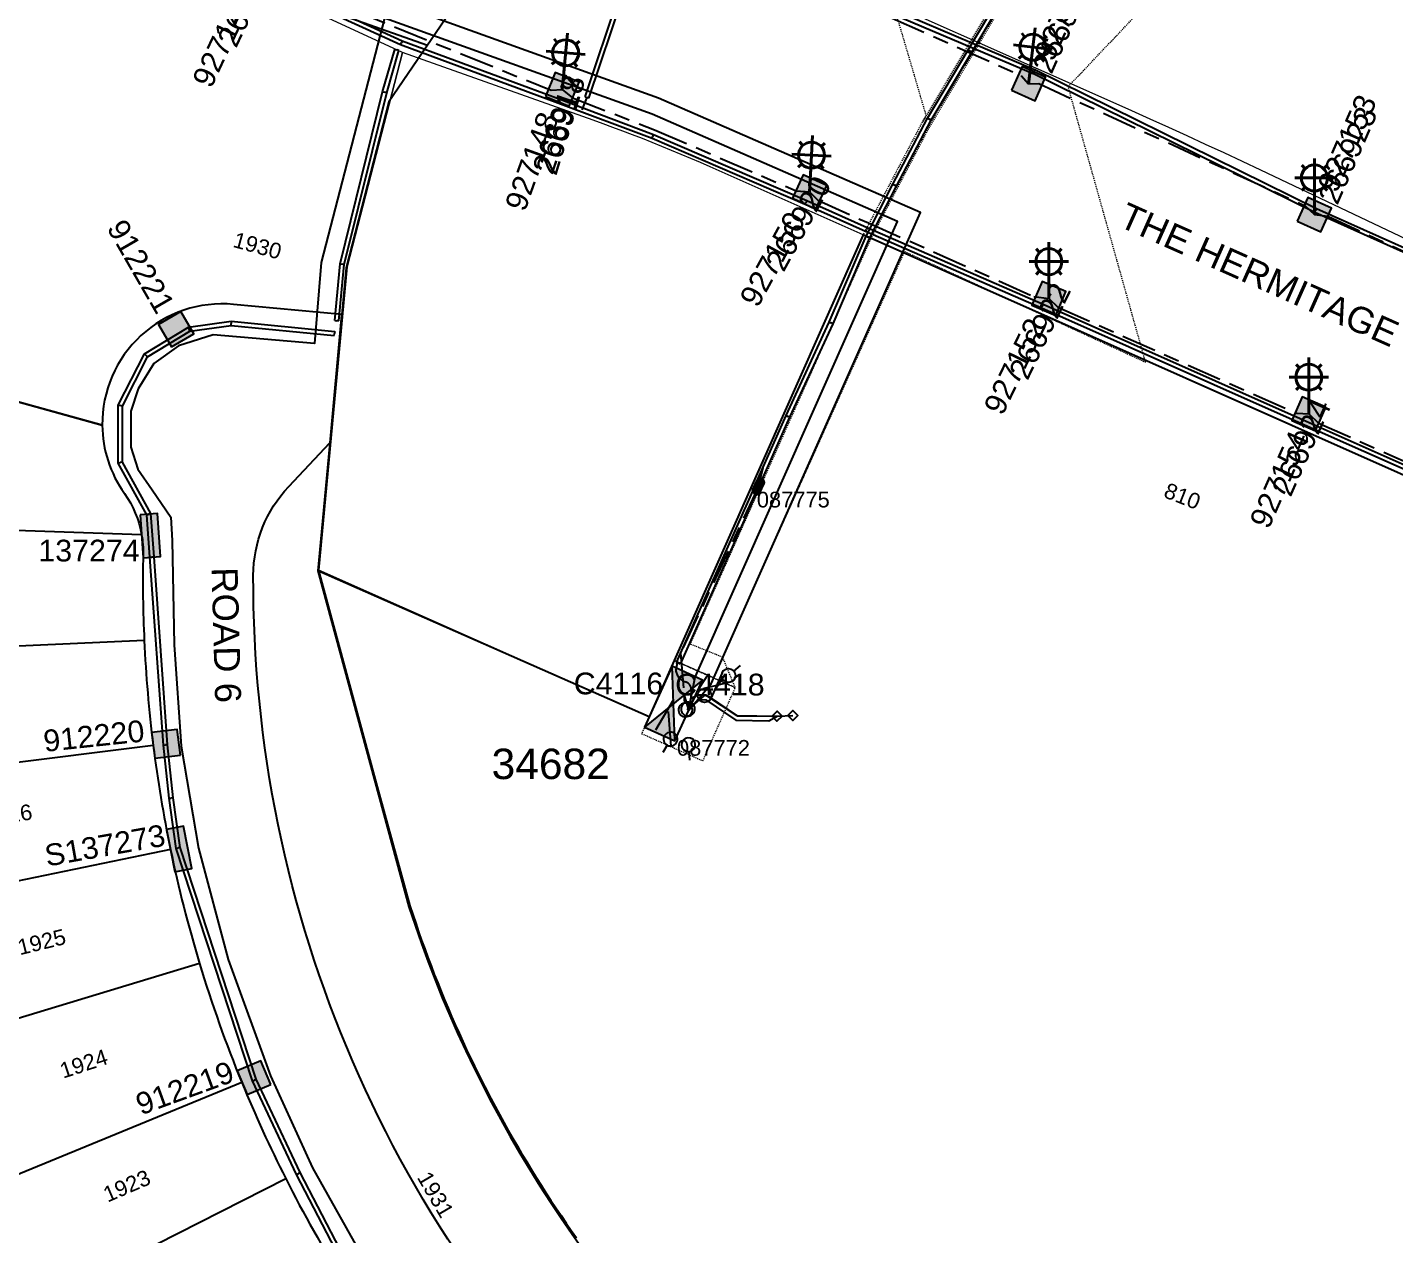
# Model space of a CAD drawing. Header units: metres. Extents: x 293673 to 295365, y 6233764 to 6235163.
# Drawn here: x 294333.6 to 294490.8, y 6234228.8 to 6234367.6 of the extents above; entities that cross this region are included whole.
import ezdxf
from ezdxf.enums import TextEntityAlignment as Align

# ---------------------------------------------------------------- set-up
doc = ezdxf.new("R2010")
doc.units = ezdxf.units.M
for name, pattern in [('Cable Exist UG', [8.2, 4, -1.2, 1.8, -1.2]), ('HIDDEN', [0.375, 0.25, -0.125]), ('HIDDEN2', [0.1875, 0.125, -0.0625])]:
    doc.linetypes.add(name, pattern=pattern)
doc.layers.get('0').update_dxf_attribs({"color": 6})
for name, color, linetype in [('_User Easement Numbers', 7, 'Continuous'), ('_USER new lots', 250, 'Continuous'), ('Duct_SP_EXT', 7, 'Continuous'), ('Equip_HV_EXT', 7, 'Continuous'), ('Equip_LV_EXT', 7, 'Continuous'), ('Equip_SP_SL_EXT', 7, 'Continuous'), ('Mains_HV_EXT', 7, 'Continuous'), ('Mains_HV_NEW_U72', 2, 'Continuous'), ('Mains_SL_EXT', 7, 'Continuous'), ('Notes', 7, 'Continuous'), ('Services_SP_EXT', 7, 'Continuous'), ('Sub_SP_EXT', 7, 'Continuous'), ('SupportsUG_SP_LV_EXT', 7, 'Continuous'), ('SupportsUG_SP_LV_SL_EXT', 7, 'Continuous'), ('Trench_SP_EXT', 7, 'Continuous'), ('UG_Details_SP_MISC', 7, 'Continuous')]:
    doc.layers.add(name, color=color, linetype=linetype)
for name, color, linetype, lineweight in [('Cadastre Land Parcels_SP_EXT', 9, 'Continuous', 5), ('Cadastre Other Property_SP_EXT', 9, 'HIDDEN', 5), ('Cadastre Roads_SP_EXT', 9, 'Continuous', 5)]:
    doc.layers.add(name, color=color, linetype=linetype, lineweight=lineweight)
doc.styles.add('COLUMN_LABEL', font='arial.ttf')
doc.styles.add('iecARIAL', font='arial.ttf', dxfattribs={"height": 2})
doc.styles.add('POLE_LABEL', font='arial.ttf')
doc.styles.get("Standard").update_dxf_attribs({"font": 'arial.ttf'})
doc.styles.add('SWITCH_LABEL', font='arial.ttf', dxfattribs={"height": 2.5})
doc.linetypes.add('Cable New UG', pattern='A,7,-0.25,["x",Standard,S=2,R=0,X=0.2,Y=-0.8],-2.1', length=9.35)

# ---------------------------------------------------------------- blocks, each defined once
blk = doc.blocks.new('SUB_PADMOUNT_EXT')
for points in [[(0, 0), (-3.84, 1.92), (-3.84, -1.92)], [(0, 0), (3.84, 1.92), (3.84, -1.92)]]:
    blk.add_hatch(color=256).paths.add_polyline_path(points)
for p, q in [((3.84, 1.92), (-3.84, -1.92)), ((-3.84, 1.92), (3.84, -1.92))]:
    blk.add_line(p, q)
blk.add_lwpolyline([(-3.84, -1.92), (3.84, -1.92), (3.84, 1.92), (-3.84, 1.92)], close=True)
for tag, height, flags, p in [('ASSET_NUM', 3.5, 8, (2, 2)), ('STREET_CODE', 0.2, 9, (1.5, 0)), ('CONSTRUCTED_VOLTAGE', 0.2, 9, (1.5, -0.2)), ('OPERATING_VOLTAGE', 0.2, 9, (1.5, -0.6)), ('ORIENTATION', 0.2, 9, (1.5, -0.8)), ('OWNED_BY', 0.2, 9, (1.5, -1)), ('OPERATED_BY', 0.2, 9, (1.5, -1.2)), ('SECONDARY_VOLTAGE', 0.2, 9, (1.5, -1.6)), ('NO_PHASES', 0.2, 9, (1.5, -0.4)), ('MAINTAINED_BY', 0.2, 9, (1.5, -1.4)), ('STATE', 0.2, 9, (1.5, -1.8)), ('SUBSTATION_TYPE', 0.2, 9, (1.5, -2.2)), ('STREETNAME', 0.2, 9, (1.5, -3)), ('SUBURB', 0.2, 9, (1.5, -3.2)), ('PARENT', 0.2, 9, (1.5, -2)), ('USAGE', 0.2, 9, (1.5, -2.4)), ('LEGEND', 0.2, 9, (1.5, -2.6)), ('LOCATION', 0.2, 9, (1.5, -2.8)), ('Z', 0.2, 1, (1.5, -3.6)), ('NOTES', 0.2, 9, (1.5, -3.4))]:
    blk.add_attdef(tag, text='', height=height, dxfattribs=dict(flags=flags)).set_placement(p, align=Align.MIDDLE_LEFT)
blk = doc.blocks.new('COLUMN_EXT')
blk.add_hatch(color=256).paths.add_polyline_path([(-1.49, 1.48), (-1.49, -1.49), (1.48, -1.49), (1.48, 1.48)])
blk.add_lwpolyline([(-1.49, -1.49), (1.48, -1.49), (1.48, 1.48), (-1.49, 1.48)], close=True)
for tag, height, style, flags, p in [('ASSET_NUM', 2.5, 'COLUMN_LABEL', 8, (2, 2)), ('STRUCTURE_PLANT_NUMBER', 0.2, 'POLE_LABEL', 9, (1.81, 0.03)), ('STREET_CODE', 0.2, 'COLUMN_LABEL', 9, (1.81, -0.2))]:
    blk.add_attdef(tag, text='', height=height, dxfattribs=dict(style=style, flags=flags)).set_placement(p, align=Align.MIDDLE_LEFT)
at = {"flags": 9}
for tag, p in [('COLUMN_TYPE', (1.81, -0.4)), ('OWNED_BY', (1.81, -0.6)), ('STATE', (1.81, -0.8)), ('USAGE', (1.81, -1)), ('STREETNAME', (1.81, -1.6)), ('LEGEND', (1.81, -1.2)), ('LOCATION', (1.81, -1.4)), ('SUBURB', (1.81, -1.8)), ('NOTES', (1.81, -2))]:
    blk.add_attdef(tag, text='', height=0.2, dxfattribs=at).set_placement(p, align=Align.MIDDLE_LEFT)
at = {"flags": 1}
blk.add_attdef('Z', (1.81, -2.35), '', height=0.2, dxfattribs=at)
blk = doc.blocks.new('SL_LANTERN_EXT')
at = {"lineweight": 40}
for p, q in [((0, 1.97), (0, 6.47)), ((-1.46, 5.68), (-1.06, 5.28)), ((1.46, 5.68), (1.06, 5.28)), ((-2.25, 4.22), (2.25, 4.22)), ((-1.46, 2.76), (-1.06, 3.16)), ((1.46, 2.76), (1.06, 3.16)), ((0, 0), (0, 2.72))]:
    blk.add_line(p, q, dxfattribs=at)
blk.add_circle((0, 4.22), 1.5, dxfattribs=at)
at = {"style": 'iecARIAL', "flags": 8}
blk.add_attdef('ASSET_NUM', (1.5, 1.5), '', height=2.5, dxfattribs=at)
for tag, p, height, flags in [('OPERATING_VOLTAGE', (0.98, -1.65), 0.2, 9), ('CONSTRUCTED_VOLTAGE', (0.98, -0.65), 0.2, 9), ('CONTROL_TYPE', (0.98, -0.85), 0.2, 9), ('LANTERN_PURPOSE', (0.98, -1.05), 0.2, 9), ('LANTERN_TYPE', (0.98, -1.25), 0.2, 9), ('NO_PHASES', (0.98, -1.45), 0.2, 9), ('LNUMBER', (2.18, -3.25), 2.5, 8), ('ORIENTATION', (0.98, -1.85), 0.2, 9), ('OWNED_BY', (0.98, -2.05), 0.2, 9), ('STATE', (0.98, -2.25), 0.2, 9), ('USAGE', (0.98, -2.45), 0.2, 9), ('CEXIST', (0.98, -2.65), 0.2, 9), ('CNEW', (0.98, -2.85), 0.2, 9), ('CNUMBER', (0.98, -3.05), 0.2, 9), ('CREMOVE', (0.98, -3.25), 0.2, 9), ('CREPLACE', (0.98, -3.45), 0.2, 9), ('LKINGHEIGHT', (0.98, -3.65), 0.2, 9), ('LBRACKET', (0.98, -3.85), 0.2, 9), ('LBRACKETVOCAB', (0.98, -4.05), 0.2, 9), ('LCATEGORY', (0.98, -4.25), 0.2, 9), ('LCHARGE1', (0.98, -4.45), 0.2, 9), ('LCHARGE1PERCENT', (0.98, -4.65), 0.2, 9), ('LCHARGE2', (0.98, -4.85), 0.2, 9), ('LCHARGE2PERCENT', (0.98, -5.05), 0.2, 9), ('LCHARGE3', (0.98, -5.25), 0.2, 9), ('LCHARGE3PERCENT', (0.98, -5.45), 0.2, 9), ('LEXIST', (0.98, -5.65), 0.2, 9), ('LLAMP', (0.98, -5.85), 0.2, 9), ('LLAMPVOCAB', (0.98, -6.05), 0.2, 9), ('LMAST', (0.98, -6.25), 0.2, 9), ('LMASTVOCAB', (0.98, -6.45), 0.2, 9), ('LNEW', (0.98, -6.65), 0.2, 9), ('LANTNUMBER', (0.98, -6.85), 0.2, 9), ('LOUTREACH', (0.98, -7.25), 0.2, 9), ('LOUTREACHVOCAB', (0.98, -7.45), 0.2, 9), ('LRATECODE', (0.98, -7.65), 0.2, 9), ('LREMOVE', (0.98, -7.85), 0.2, 9), ('LREPLACE', (0.98, -8.05), 0.2, 9), ('STREETNAME', (0.98, -9.25), 0.2, 9), ('SUBURB', (0.98, -9.45), 0.2, 1), ('LTYPE', (0.98, -8.25), 0.2, 9), ('LTYPEVOCAB', (0.98, -8.45), 0.2, 9), ('LEGEND', (0.98, -8.65), 0.2, 9), ('LOCATION', (0.98, -8.85), 0.2, 9), ('NOTES', (0.98, -9.05), 0.2, 9)]:
    blk.add_attdef(tag, p, '', height=height, dxfattribs=dict(flags=flags))
blk = doc.blocks.new('CCP_EXT')
at = {"flags": 9}
for tag, p in [('LIFE_SUPPORT', (0, -1.6)), ('STATE', (0, -1.8)), ('NOTES', (0, -2))]:
    blk.add_attdef(tag, text='', height=0.2, dxfattribs=at).set_placement(p, align=Align.MIDDLE_LEFT)
blk.add_wipeout([(0, 0.57), (0.57, 0), (0, -0.57), (-0.57, 0)])
blk.add_lwpolyline([(-0.57, 0), (0, 0.57), (0.57, 0), (0, -0.57), (-0.57, 0)])
at = {"flags": 1}
blk.add_attdef('Z', (0, 0), '', height=0.2, dxfattribs=at)
at = {"flags": 9}
for tag, p in [('CCP_TYPE', (0, 0)), ('CONSTRUCTED_VOLTAGE', (0, -0.2)), ('OPERATING_VOLTAGE', (0, -0.6)), ('ORIENTATION', (0, -0.8)), ('OWNED_BY', (0, -1)), ('NO_PHASES', (0, -0.4)), ('USAGE', (0, -1.2)), ('LEGEND', (0, -1.4))]:
    blk.add_attdef(tag, text='', height=0.2, dxfattribs=at).set_placement(p, align=Align.MIDDLE_LEFT)
blk = doc.blocks.new('HV_STJ_EXT')
h = blk.add_hatch(color=256)
edge = h.paths.add_edge_path()
edge.add_ellipse((-0.59, 0.13), major_axis=(0.226, 0.226), ratio=1, start_angle=45, end_angle=135)
edge.add_line((-0.91, 0.13), (-0.91, -0.13))
edge.add_ellipse((-0.59, -0.13), major_axis=(0.226, 0.226), ratio=1, start_angle=135, end_angle=225)
edge.add_line((-0.59, -0.45), (0.59, -0.45))
edge.add_ellipse((0.59, -0.13), major_axis=(-0.226, 0.226), ratio=1, start_angle=135, end_angle=225)
edge.add_line((0.91, -0.13), (0.91, 0.13))
edge.add_ellipse((0.59, 0.13), major_axis=(-0.226, 0.226), ratio=1, start_angle=225, end_angle=315)
edge.add_line((0.59, 0.45), (-0.59, 0.45))
blk.add_lwpolyline([(-0.91, 0.13), (-0.91, -0.13, 0.414214), (-0.59, -0.45), (0.59, -0.45, 0.414214), (0.91, -0.13), (0.91, 0.13, 0.414214), (0.59, 0.45), (-0.59, 0.45, 0.414214)], format="xyb", close=True)
for tag, flags, p in [('ORIENTATION', 9, (1.5, 0)), ('Z', 1, (1.5, -0.8)), ('USAGE', 9, (1.5, -0.2)), ('LEGEND', 9, (1.5, -0.4)), ('NOTES', 9, (1.5, -0.6))]:
    blk.add_attdef(tag, text='', height=0.2, dxfattribs=dict(flags=flags)).set_placement(p, align=Align.MIDDLE_LEFT)
blk = doc.blocks.new('LV_UG_DFUSE_CLOSED_EXT')
for points in [[(1, 0), (0, 0)], [(5.04, 0.73), (2.16, -0.72)], [(5.05, -0.71), (2.16, 0.72)], [(6.2, 0.01), (7.2, 0.01)]]:
    blk.add_lwpolyline(points)
for centre in [(1.8, 0), (5.4, 0.01)]:
    blk.add_circle(centre, 0.8)
at = {"flags": 9}
for tag, p in [('ACTUAL_STATUS', (0, 0)), ('CONSTRUCTED_VOLTAGE', (0, -0.2)), ('OPERATING_VOLTAGE', (0, -0.6)), ('ORIENTATION', (0, -0.8)), ('STATE', (0, -1)), ('SWITCH_TYPE', (0, -1.2)), ('NO_PHASES', (0, -0.4)), ('USAGE', (0, -1.4)), ('NOTES', (0, -1.6))]:
    blk.add_attdef(tag, text='', height=0.2, dxfattribs=at).set_placement(p, align=Align.MIDDLE_LEFT)
at = {"flags": 1}
blk.add_attdef('Z', (0, 0), '', height=0.2, dxfattribs=at)
blk = doc.blocks.new('SWG_HOLEC_SU_EXT')
blk.add_line((1.8, -2), (5.8, -2))
for points in [[(1, 0), (0, 0)], [(6.6, 0), (7.6, 0)]]:
    blk.add_lwpolyline(points)
for points in [[(1.8, -0.8, 1), (1.8, 0.8, 1)], [(5.8, -0.8, 1), (5.8, 0.8, 1)]]:
    blk.add_lwpolyline(points, format="xyb", close=True)
at = {"style": 'SWITCH_LABEL', "flags": 8}
blk.add_attdef('ASSET_NUM', text='', height=2.5, rotation=179.9544, dxfattribs=at).set_placement((-2.4, 0), align=Align.MIDDLE_LEFT)
at = {"flags": 1}
blk.add_attdef('Z', (0, 0), '', height=0.2, dxfattribs=at)
at = {"flags": 9}
for tag, p in [('ACTUAL_STATUS', (0, -0.4)), ('CONSTRUCTED_VOLTAGE', (0, -0.6)), ('OPERATING_VOLTAGE', (0, -1)), ('ORIENTATION', (0, -1.2)), ('OWNED_BY', (0, -1.4)), ('NO_PHASES', (0, -0.8)), ('PARENT', (0, -1.6)), ('STATE', (0, -1.8)), ('SWITCH_TYPE', (0, -2)), ('STREETNAME', (0, -2.6)), ('SUBURB', (0, -2.8)), ('USAGE', (0, -2.2)), ('LOCATION', (0, -2.4)), ('NOTES', (0, -3))]:
    blk.add_attdef(tag, text='', height=0.2, dxfattribs=at).set_placement(p, align=Align.MIDDLE_LEFT)
at = {"style": 'SWITCH_LABEL', "flags": 9}
blk.add_attdef('STREET_CODE', text='', height=0.2, dxfattribs=at).set_placement((0, -0.2), align=Align.MIDDLE_LEFT)
blk = doc.blocks.new('A$C12BB781C')
at = {"layer": '_USER new lots'}
for p, q in [((294346.75, 6234309.26), (294316.04, 6234310.31)), ((294347.05, 6234297.14), (294315.84, 6234295.72)), ((294348.08, 6234285.07), (294317.04, 6234281.17)), ((294350.07, 6234273.12), (294319.51, 6234266.78)), ((294353.41, 6234259.99), (294323.58, 6234250.96)), ((294358.27, 6234246.31), (294329.44, 6234234.48)), ((294335.01, 6234220.95), (294363.31, 6234235.29))]:
    blk.add_line(p, q, dxfattribs=at)
at = {"layer": '_USER new lots', "flags": 128}
for points in [[(294322.23, 6234407.55), (294366.73, 6234391.77), (294373.47, 6234394.66), (294388.08, 6234391.1), (294391.44, 6234382.86), (294375.18, 6234359.04)], [(294369.74, 6234334.57), (294368.37, 6234319.83)]]:
    blk.add_lwpolyline(points, dxfattribs=at)
at = {"layer": '_USER new lots'}
blk.add_lwpolyline([(294304.99, 6234386.77, -0.212171), (294317.13, 6234387.71), (294358.04, 6234373.2), (294362.22, 6234371.72), (294379.62, 6234365.55), (294375.18, 6234359.04), (294370.25, 6234339.97), (294369.75, 6234334.6), (294357.3, 6234335.76, 0.445117), (294342.22, 6234321.87), (294286.09, 6234337.39, -0.046496), (294295.88, 6234376.13, -0.185828)], format="xyb", close=True, dxfattribs=at)
at = {"layer": '_USER new lots', "linetype": 'Continuous'}
blk.add_lwpolyline([(294503.66, 6234310.89), (294429.7, 6234343.75), (294405.09, 6234288.35), (294366.99, 6234305.12), (294377.6, 6234266.62), (294377.92, 6234265.63), (294378.26, 6234264.63), (294378.6, 6234263.65), (294378.94, 6234262.66), (294379.3, 6234261.68), (294379.66, 6234260.69), (294380.03, 6234259.72), (294380.4, 6234258.74), (294380.79, 6234257.77), (294381.18, 6234256.8), (294381.58, 6234255.83), (294381.98, 6234254.87), (294382.39, 6234253.91), (294382.81, 6234252.95), (294383.24, 6234252), (294383.67, 6234251.05), (294384.12, 6234250.1), (294384.56, 6234249.15), (294385.02, 6234248.21), (294385.48, 6234247.27), (294385.95, 6234246.34), (294386.43, 6234245.41), (294386.91, 6234244.48), (294387.4, 6234243.56), (294387.9, 6234242.64), (294388.4, 6234241.72), (294388.91, 6234240.81), (294389.43, 6234239.9), (294389.95, 6234239), (294390.48, 6234238.1), (294391.02, 6234237.2), (294391.56, 6234236.31), (294392.11, 6234235.42), (294392.67, 6234234.53), (294393.23, 6234233.65), (294393.81, 6234232.78), (294394.38, 6234231.91), (294394.97, 6234231.04), (294395.56, 6234230.18), (294396.15, 6234229.32), (294396.75, 6234228.46)], dxfattribs=at)
at = {"layer": '_USER new lots'}
blk.add_lwpolyline([(294317.06, 6234328.83), (294342.22, 6234321.87, 0.152692), (294344.76, 6234314.04, -0.111949), (294346.75, 6234309.26, -0.047782), (294346.92, 6234307.03, 0.016269), (294347.05, 6234297.14, 0.019916), (294348.08, 6234285.07, 0.019916), (294350.07, 6234273.12, 0.022294), (294353.41, 6234259.99, 0.023878), (294358.27, 6234246.31, 0.019915), (294363.31, 6234235.29, 0.022294), (294369.98, 6234223.48, 0.02097), (294377.18, 6234212.95, 0.022215), (294385.75, 6234202.5), (294385.45, 6234196.92), (294366.2, 6234180), (294356.81, 6234171.75), (294346.52, 6234162.71), (294332.67, 6234150.55, -0.084158)], format="xyb", dxfattribs=at)
at = {"layer": '_USER new lots', "flags": 128}
blk.add_lwpolyline([(294363.66, 6234314.83), (294368.37, 6234319.83), (294366.99, 6234305.12), (294377.48, 6234266.52, 0.127619), (294415.19, 6234207.17), (294449.55, 6234175.1), (294452.24, 6234156.99), (294403.88, 6234202.13, -0.208957), (294359.59, 6234304.61, -0.189904), (294363.66, 6234314.83)], format="xyb", dxfattribs=at)
at = {"layer": '_USER new lots'}
for s, rotation, p in [('1930', 344.684, (294360.07, 6234342.51, 123.5)), ('1926', 8.575, (294331.38, 6234277.05, 126.25)), ('1925', 13.7952, (294335.25, 6234262.49)), ('1924', 18.1835, (294340.09, 6234248.49)), ('1923', 23.3576, (294345.04, 6234234.45)), ('1931', 300.353, (294380.55, 6234233.46, 1.25))]:
    blk.add_text(s, height=1.8, rotation=rotation, dxfattribs=at).set_placement(p, align=Align.MIDDLE_CENTER)
blk = doc.blocks.new('PILLAR_EXT')
blk.add_hatch(color=256).paths.add_polyline_path([(-2.475, 0.99), (-2.475, -0.99), (2.475, -0.99), (2.475, 0.99)])
blk.add_lwpolyline([(-2.475, -0.99), (2.475, -0.99), (2.475, 0.99), (-2.475, 0.99)], close=True)
at = {"style": 'iecARIAL', "flags": 8}
blk.add_attdef('ASSET_NUM', (1.5, 3.5), '', height=2.5, dxfattribs=at)
for tag, p, flags in [('OWNED_BY', (0, -0.2), 9), ('STATE', (0, -0.4), 9), ('SUPPORT_TYPE', (0, -0.6), 9), ('USAGE', (0, -0.8), 9), ('LEGEND', (0, -1), 9), ('LOCATION', (0, -1.2), 9), ('NOTES', (0, -1.4), 9), ('PARENT', (0, -1.6), 9), ('STREETNAME', (0, -1.8), 9), ('SUBURB', (0, -2), 1)]:
    blk.add_attdef(tag, p, '', height=0.2, dxfattribs=dict(flags=flags))

msp = doc.modelspace()

# ---------------------------------------------------------------- linework, layer by layer
at = {"layer": 'Cadastre Land Parcels_SP_EXT', "linetype": 'Continuous'}
for points in [[(294422.51, 6234374.96), (294458.41, 6234359.01), (294460.55, 6234358.06), (294462.68, 6234357.1), (294464.8, 6234356.13), (294466.92, 6234355.16), (294469.04, 6234354.18), (294471.16, 6234353.2), (294473.28, 6234352.21), (294475.39, 6234351.21), (294495.24, 6234341.8)], [(294396.75, 6234228.46), (294396.15, 6234229.32), (294395.56, 6234230.18), (294394.96, 6234231.04), (294394.38, 6234231.91), (294393.8, 6234232.78), (294393.23, 6234233.65), (294392.67, 6234234.53), (294392.11, 6234235.42), (294391.56, 6234236.31), (294391.02, 6234237.2), (294390.48, 6234238.1), (294389.95, 6234239), (294389.43, 6234239.9), (294388.91, 6234240.81), (294388.4, 6234241.72), (294387.89, 6234242.64), (294387.4, 6234243.56), (294386.91, 6234244.48), (294386.42, 6234245.41), (294385.95, 6234246.34), (294385.48, 6234247.28), (294385.02, 6234248.21), (294384.56, 6234249.16), (294384.12, 6234250.1), (294383.67, 6234251.05), (294383.24, 6234252), (294382.81, 6234252.95), (294382.39, 6234253.91), (294381.98, 6234254.87), (294381.58, 6234255.83), (294381.18, 6234256.8), (294380.79, 6234257.77), (294380.4, 6234258.74), (294380.03, 6234259.72), (294379.66, 6234260.7), (294379.3, 6234261.68), (294378.94, 6234262.66), (294378.6, 6234263.65), (294378.26, 6234264.64), (294377.92, 6234265.63), (294377.6, 6234266.62), (294367.11, 6234305.23), (294370.37, 6234340.08), (294376.74, 6234364.7), (294358.16, 6234373.31)], [(294503.66, 6234310.89), (294429.7, 6234343.75), (294405.09, 6234288.35), (294367.11, 6234305.23), (294377.6, 6234266.62), (294377.92, 6234265.63), (294378.26, 6234264.64), (294378.6, 6234263.65), (294378.94, 6234262.66), (294379.3, 6234261.68), (294379.66, 6234260.7), (294380.03, 6234259.72), (294380.4, 6234258.74), (294380.79, 6234257.77), (294381.18, 6234256.8), (294381.58, 6234255.83), (294381.98, 6234254.87), (294382.39, 6234253.91), (294382.81, 6234252.95), (294383.24, 6234252), (294383.67, 6234251.05), (294384.12, 6234250.1), (294384.56, 6234249.15), (294385.02, 6234248.21), (294385.48, 6234247.27), (294385.95, 6234246.34), (294386.43, 6234245.41), (294386.91, 6234244.48), (294387.4, 6234243.56), (294387.9, 6234242.64), (294388.4, 6234241.72), (294388.91, 6234240.81), (294389.43, 6234239.9), (294389.95, 6234239), (294390.48, 6234238.1), (294391.02, 6234237.2), (294391.56, 6234236.31), (294392.11, 6234235.42), (294392.67, 6234234.53), (294393.23, 6234233.65), (294393.81, 6234232.78), (294394.38, 6234231.91), (294394.97, 6234231.04), (294395.56, 6234230.18), (294396.15, 6234229.32), (294396.75, 6234228.46)]]:
    msp.add_lwpolyline(points, dxfattribs=at)
msp.add_lwpolyline([(294429.7, 6234343.75), (294412.12, 6234351.56), (294411.01, 6234352.05), (294409.9, 6234352.53), (294408.79, 6234353), (294407.68, 6234353.46), (294406.56, 6234353.92), (294405.44, 6234354.37), (294404.32, 6234354.82), (294403.19, 6234355.25), (294402.07, 6234355.68), (294400.93, 6234356.1), (294399.8, 6234356.52), (294398.66, 6234356.93), (294376.74, 6234364.7), (294370.37, 6234340.08), (294367.11, 6234305.23), (294405.09, 6234288.35), (294429.7, 6234343.75)], close=True, dxfattribs=at)
at = {"layer": 'Cadastre Other Property_SP_EXT', "linetype": 'HIDDEN2'}
for points in [[(294417.02, 6234425.07), (294436.94, 6234357.44), (294436.5, 6234356.7), (294429.7, 6234343.75), (294407.98, 6234294.84), (294407.98, 6234294.84), (294412.53, 6234292.87), (294434.48, 6234341.84), (294462.18, 6234329.12), (294453.28, 6234360.78), (294474.34, 6234382.97)], [(294456.81, 6234390.72), (294436.5, 6234356.7), (294429.7, 6234343.75), (294407.98, 6234294.84), (294415.01, 6234291.71), (294415.01, 6234291.71), (294413.56, 6234295.2), (294409.83, 6234296.71), (294430.6, 6234343.31), (294437.37, 6234356.21), (294457.67, 6234390.21)]]:
    msp.add_lwpolyline(points, dxfattribs=at)
msp.add_lwpolyline([(294407.98, 6234294.84), (294404.24, 6234286.43), (294411.28, 6234283.3), (294415.01, 6234291.71), (294407.98, 6234294.84)], close=True, dxfattribs=at)
at = {"layer": 'Duct_SP_EXT'}
for p, q in [((294397.73, 6234359.6), (294404.37, 6234379.46)), ((294398.18, 6234359.45), (294404.83, 6234379.31)), ((294359.53, 6234373.91), (294376.72, 6234366.05)), ((294359.33, 6234373.48), (294376.53, 6234365.61)), ((294424.35, 6234372.92), (294449.24, 6234362.31)), ((294424.53, 6234373.36), (294449.42, 6234362.75)), ((294376.72, 6234366.05), (294376.63, 6234365.83)), ((294376.72, 6234366.05), (294394.76, 6234359.37)), ((294376.53, 6234365.61), (294376.63, 6234365.83)), ((294376.53, 6234365.61), (294394.59, 6234358.92)), ((294449.44, 6234362.75), (294449.33, 6234362.53)), ((294449.42, 6234362.75), (294449.33, 6234362.53)), ((294449.44, 6234362.75), (294481.84, 6234346.78)), ((294449.22, 6234362.32), (294449.33, 6234362.53)), ((294449.22, 6234362.32), (294481.63, 6234346.35)), ((294449.24, 6234362.31), (294449.33, 6234362.53)), ((294397.73, 6234359.6), (294397.95, 6234359.53)), ((294394.59, 6234358.92), (294394.68, 6234359.14)), ((294394.59, 6234358.92), (294394.68, 6234359.14)), ((294394.59, 6234358.92), (294405.43, 6234354.85)), ((294394.76, 6234359.37), (294394.68, 6234359.14)), ((294394.76, 6234359.37), (294394.68, 6234359.14)), ((294394.76, 6234359.37), (294405.61, 6234355.3)), ((294398.18, 6234359.45), (294397.95, 6234359.53)), ((294405.43, 6234354.85), (294405.52, 6234355.08)), ((294405.61, 6234355.3), (294405.52, 6234355.08)), ((294405.61, 6234355.3), (294423.22, 6234347.7)), ((294405.43, 6234354.85), (294423.03, 6234347.26)), ((294423.03, 6234347.26), (294423.13, 6234347.48)), ((294423.03, 6234347.26), (294423.13, 6234347.48)), ((294423.03, 6234347.26), (294429.98, 6234344.16)), ((294423.23, 6234347.7), (294423.13, 6234347.48)), ((294423.22, 6234347.7), (294423.13, 6234347.48)), ((294423.23, 6234347.7), (294430.17, 6234344.6)), ((294481.63, 6234346.35), (294481.73, 6234346.56)), ((294481.63, 6234346.34), (294481.73, 6234346.56)), ((294481.63, 6234346.34), (294510.42, 6234333.46)), ((294481.84, 6234346.78), (294481.73, 6234346.56)), ((294481.83, 6234346.78), (294481.73, 6234346.56)), ((294481.83, 6234346.78), (294510.61, 6234333.89)), ((294429.98, 6234344.16), (294430.08, 6234344.38)), ((294429.98, 6234344.16), (294450.2, 6234335.35)), ((294430.17, 6234344.6), (294430.08, 6234344.38)), ((294430.17, 6234344.6), (294450.39, 6234335.79)), ((294450.2, 6234335.35), (294450.29, 6234335.57)), ((294450.2, 6234335.35), (294450.29, 6234335.57)), ((294450.2, 6234335.35), (294480.11, 6234322.06)), ((294450.39, 6234335.79), (294450.29, 6234335.57)), ((294450.39, 6234335.79), (294450.29, 6234335.57)), ((294450.39, 6234335.79), (294480.3, 6234322.5)), ((294480.11, 6234322.06), (294480.21, 6234322.28)), ((294480.11, 6234322.06), (294480.21, 6234322.28)), ((294480.11, 6234322.06), (294505.2, 6234310.9)), ((294480.3, 6234322.5), (294480.21, 6234322.28)), ((294480.3, 6234322.5), (294480.21, 6234322.28)), ((294480.3, 6234322.5), (294505.39, 6234311.34)), ((294416.98, 6234314.28), (294408.21, 6234294.61)), ((294417.41, 6234314.08), (294408.65, 6234294.41)), ((294416.98, 6234314.28), (294417.19, 6234314.18)), ((294417.41, 6234314.08), (294417.19, 6234314.18)), ((294408.21, 6234294.61), (294408.43, 6234294.51)), ((294408.65, 6234294.41), (294408.43, 6234294.51))]:
    msp.add_line(p, q, dxfattribs=at)
at = {"layer": 'Mains_HV_EXT', "linetype": 'Cable Exist UG'}
msp.add_lwpolyline([(294417.66, 6234314.82), (294408.7, 6234295.66), (294409.1, 6234290.97), (294409.59, 6234289.28)], dxfattribs=at)
at = {"layer": 'Mains_SL_EXT', "linetype": 'Cable Exist UG'}
for points in [[(294359.95, 6234374.69), (294360.61, 6234373.82), (294360.61, 6234373.82), (294393.82, 6234360.38), (294395.11, 6234360.47)], [(294424.08, 6234372.13), (294425.56, 6234372.01), (294425.56, 6234372.01), (294447.87, 6234362.05), (294448.73, 6234361.12)], [(294395.11, 6234360.47), (294396.29, 6234359.48), (294396.29, 6234359.48), (294405.73, 6234355.83), (294422.02, 6234348.8), (294423.55, 6234348.69)], [(294448.73, 6234361.12), (294449.89, 6234361.14), (294449.89, 6234361.14), (294480.54, 6234347.1), (294481.59, 6234346.07)], [(294423.55, 6234348.69), (294424.48, 6234347.72), (294424.48, 6234347.72), (294430.31, 6234345.12), (294449.32, 6234336.67), (294451.06, 6234336.45)], [(294481.59, 6234346.07), (294483.14, 6234345.9), (294483.14, 6234345.9), (294510.32, 6234333.3), (294524.17, 6234327.17), (294525.19, 6234326.17)], [(294451.06, 6234336.45), (294452.09, 6234335.44), (294452.09, 6234335.44), (294479.56, 6234323.24), (294480.95, 6234323.17)], [(294480.95, 6234323.17), (294482.08, 6234322.12), (294482.08, 6234322.12), (294504.27, 6234312.26), (294505.74, 6234312.15)]]:
    msp.add_lwpolyline(points, dxfattribs=at)
at = {"layer": 'Trench_SP_EXT', "linetype": 'Cable Exist UG'}
for points in [[(294397.9, 6234359.45), (294397.38, 6234358.1)], [(294418.18, 6234316.99), (294417.79, 6234315.41), (294417.45, 6234314.15)]]:
    msp.add_lwpolyline(points, dxfattribs=at)
msp.add_lwpolyline([(294408.34, 6234294.52), (294408.17, 6234293.74), (294408.17, 6234293.74, 0.30277), (294409.29, 6234292.36), (294409.29, 6234292.36, -0.382065), (294409.94, 6234291.32), (294409.94, 6234291.32), (294409.9, 6234290.45)], format="xyb", dxfattribs=at)
at = {"layer": 'UG_Details_SP_MISC'}
for p, q in [((294441.77, 6234365), (294455.66, 6234388.36)), ((294442.19, 6234364.75), (294456.07, 6234388.12)), ((294374.46, 6234360.19), (294375.85, 6234365.07)), ((294374.93, 6234360.07), (294376.31, 6234364.94)), ((294375.85, 6234365.07), (294376.08, 6234365.01)), ((294376.31, 6234364.94), (294376.08, 6234365.01)), ((294437.12, 6234357.16), (294441.77, 6234365)), ((294437.54, 6234356.93), (294442.19, 6234364.75)), ((294441.77, 6234365), (294441.98, 6234364.87)), ((294442.19, 6234364.75), (294441.98, 6234364.87)), ((294369.57, 6234340.43), (294374.46, 6234360.19)), ((294370.04, 6234340.35), (294374.93, 6234360.07)), ((294374.46, 6234360.19), (294374.69, 6234360.13)), ((294374.93, 6234360.07), (294374.69, 6234360.13)), ((294433.13, 6234349.57), (294437.12, 6234357.16)), ((294433.56, 6234349.35), (294437.54, 6234356.93)), ((294437.12, 6234357.16), (294437.33, 6234357.05)), ((294437.54, 6234356.93), (294437.33, 6234357.05)), ((294430.05, 6234343.6), (294433.13, 6234349.57)), ((294430.48, 6234343.39), (294433.56, 6234349.35)), ((294433.13, 6234349.57), (294433.34, 6234349.46)), ((294433.56, 6234349.35), (294433.34, 6234349.46)), ((294425.81, 6234333.72), (294430.05, 6234343.6)), ((294426.25, 6234333.53), (294430.48, 6234343.39)), ((294430.05, 6234343.6), (294430.27, 6234343.5)), ((294430.48, 6234343.39), (294430.27, 6234343.5)), ((294368.95, 6234333.89), (294369.57, 6234340.43)), ((294369.43, 6234333.85), (294370.04, 6234340.35)), ((294369.57, 6234340.43), (294369.8, 6234340.39)), ((294370.04, 6234340.35), (294369.8, 6234340.39)), ((294347.07, 6234330.06), (294352.12, 6234333.14)), ((294352.12, 6234333.14), (294357.04, 6234333.82)), ((294352.12, 6234333.14), (294352.21, 6234332.91)), ((294352.29, 6234332.68), (294352.21, 6234332.91)), ((294352.29, 6234332.68), (294357.05, 6234333.33)), ((294357.04, 6234333.82), (294368.95, 6234332.66)), ((294357.04, 6234333.82), (294357.05, 6234333.57)), ((294357.05, 6234333.33), (294357.05, 6234333.57)), ((294357.05, 6234333.33), (294368.9, 6234332.18)), ((294368.95, 6234333.89), (294369.19, 6234333.87)), ((294369.43, 6234333.85), (294369.19, 6234333.87)), ((294420.85, 6234322.99), (294425.81, 6234333.72)), ((294421.28, 6234322.79), (294426.25, 6234333.53)), ((294425.81, 6234333.72), (294426.03, 6234333.62)), ((294426.25, 6234333.53), (294426.03, 6234333.62)), ((294347.44, 6234329.72), (294352.29, 6234332.68)), ((294368.9, 6234332.18), (294368.92, 6234332.42)), ((294368.95, 6234332.66), (294368.92, 6234332.42)), ((294344.05, 6234324.18), (294347.07, 6234330.06)), ((294347.07, 6234330.06), (294347.26, 6234329.89)), ((294347.44, 6234329.72), (294347.26, 6234329.89)), ((294344.53, 6234324.06), (294347.44, 6234329.72)), ((294344.05, 6234317.52), (294344.05, 6234324.18)), ((294344.05, 6234324.18), (294344.29, 6234324.12)), ((294344.53, 6234324.06), (294344.29, 6234324.12)), ((294344.53, 6234317.64), (294344.53, 6234324.06)), ((294416.98, 6234314.28), (294420.85, 6234322.99)), ((294417.41, 6234314.08), (294421.28, 6234322.79)), ((294420.85, 6234322.99), (294421.06, 6234322.89)), ((294421.28, 6234322.79), (294421.06, 6234322.89)), ((294344.05, 6234317.52), (294344.29, 6234317.58)), ((294347.33, 6234311.58), (294344.05, 6234317.52)), ((294344.53, 6234317.64), (294344.29, 6234317.58)), ((294347.8, 6234311.72), (294344.53, 6234317.64)), ((294416.98, 6234314.28), (294417.19, 6234314.18)), ((294417.41, 6234314.08), (294417.19, 6234314.18)), ((294347.33, 6234311.58), (294347.57, 6234311.65)), ((294347.69, 6234306.7), (294347.33, 6234311.58)), ((294347.8, 6234311.72), (294347.57, 6234311.65)), ((294348.17, 6234306.73), (294347.8, 6234311.72)), ((294347.69, 6234306.7), (294347.93, 6234306.72)), ((294349.25, 6234285.1), (294347.69, 6234306.7)), ((294348.17, 6234306.73), (294347.93, 6234306.72)), ((294349.73, 6234285.15), (294348.17, 6234306.73)), ((294349.25, 6234285.1), (294349.49, 6234285.12)), ((294349.9, 6234278.99), (294349.25, 6234285.1)), ((294349.73, 6234285.15), (294349.49, 6234285.12)), ((294350.38, 6234279.05), (294349.73, 6234285.15)), ((294349.9, 6234278.99), (294350.14, 6234279.02)), ((294350.72, 6234273.23), (294349.9, 6234278.99)), ((294350.38, 6234279.05), (294350.14, 6234279.02)), ((294351.19, 6234273.34), (294350.38, 6234279.05)), ((294350.72, 6234273.23), (294350.95, 6234273.29)), ((294359.49, 6234246.52), (294350.72, 6234273.23)), ((294351.19, 6234273.34), (294350.95, 6234273.29)), ((294359.93, 6234246.7), (294351.19, 6234273.34)), ((294359.49, 6234246.52), (294359.71, 6234246.61)), ((294364.56, 6234235.77), (294359.49, 6234246.52)), ((294359.93, 6234246.7), (294359.71, 6234246.61)), ((294364.99, 6234235.99), (294359.93, 6234246.7)), ((294364.56, 6234235.77), (294364.78, 6234235.88)), ((294370.84, 6234223.71), (294364.56, 6234235.77)), ((294364.99, 6234235.99), (294364.78, 6234235.88)), ((294371.24, 6234223.97), (294364.99, 6234235.99))]:
    msp.add_line(p, q, dxfattribs=at)

# ---------------------------------------------------------------- block references
at = {"layer": 'Equip_HV_EXT', "rotation": 244.9193871101345}
msp.add_blockref('HV_STJ_EXT', (294417.66, 6234314.82), dxfattribs=at)
at = {"layer": 'Equip_HV_EXT'}
ref = msp.add_blockref('SWG_HOLEC_SU_EXT', (294409.12, 6234290.94), dxfattribs=dict(at, rotation=274.8108779328509))
ref.add_attrib('ASSET_NUM', 'C4116', dxfattribs={"layer": '0', "height": 2.5, "style": 'SWITCH_LABEL'}).set_placement((294406.72, 6234292.19), align=Align.MIDDLE_RIGHT)
ref = msp.add_blockref('SWG_HOLEC_SU_EXT', (294410.48, 6234290.81), dxfattribs=dict(at, rotation=239.7946550625718))
ref.add_attrib('ASSET_NUM', 'C4418', dxfattribs={"layer": '0', "height": 2.5, "style": 'SWITCH_LABEL'}).set_placement((294408.09, 6234292.06), align=Align.MIDDLE_LEFT)
at = {"layer": 'Equip_LV_EXT', "rotation": 39.50092192215283}
msp.add_blockref('LV_UG_DFUSE_CLOSED_EXT', (294410.07, 6234289.66), dxfattribs=at)
at = {"layer": 'Equip_SP_SL_EXT'}
ref = msp.add_blockref('SL_LANTERN_EXT', (294359.95, 6234374.69), dxfattribs=dict(at, rotation=355.6200242045731))
ref.add_attrib('ASSET_NUM', '266912', dxfattribs={"layer": '0', "height": 2.5, "rotation": 64.7985, "style": 'iecARIAL'}).set_placement((294361.45, 6234376.19), align=Align.MIDDLE_RIGHT)
ref = msp.add_blockref('SL_LANTERN_EXT', (294448.73, 6234361.12), dxfattribs=dict(at, rotation=353.2832097797125))
ref.add_attrib('ASSET_NUM', '266921', dxfattribs={"layer": '0', "height": 2.5, "rotation": 65.9177, "style": 'iecARIAL'}).set_placement((294450.23, 6234362.62), align=Align.MIDDLE_LEFT)
ref = msp.add_blockref('SL_LANTERN_EXT', (294395.11, 6234360.47), dxfattribs=dict(at, rotation=354.7258187314188))
ref.add_attrib('ASSET_NUM', '266917', dxfattribs={"layer": '0', "height": 2.5, "rotation": 70.9086, "style": 'iecARIAL'}).set_placement((294396.61, 6234361.97), align=Align.MIDDLE_RIGHT)
ref = msp.add_blockref('SL_LANTERN_EXT', (294395.11, 6234360.47), dxfattribs=dict(at, rotation=354.7258187314188))
ref.add_attrib('ASSET_NUM', '266918', dxfattribs={"layer": '0', "height": 2.5, "rotation": 73.0823, "style": 'iecARIAL'}).set_placement((294396.61, 6234361.97), align=Align.MIDDLE_RIGHT)
ref = msp.add_blockref('SL_LANTERN_EXT', (294481.59, 6234346.07), dxfattribs=at)
ref.add_attrib('ASSET_NUM', '266923', dxfattribs={"layer": '0', "height": 2.5, "rotation": 66.3432, "style": 'iecARIAL'}).set_placement((294483.09, 6234347.57), align=Align.MIDDLE_LEFT)
ref = msp.add_blockref('SL_LANTERN_EXT', (294423.55, 6234348.69), dxfattribs=dict(at, rotation=356.9841366470133))
ref.add_attrib('ASSET_NUM', '266920', dxfattribs={"layer": '0', "height": 2.5, "rotation": 61.3858, "style": 'iecARIAL'}).set_placement((294425.05, 6234350.19), align=Align.MIDDLE_RIGHT)
ref = msp.add_blockref('SL_LANTERN_EXT', (294451.06, 6234336.45), dxfattribs=at)
ref.add_attrib('ASSET_NUM', '266922', dxfattribs={"layer": '0', "height": 2.5, "rotation": 64.1632, "style": 'iecARIAL'}).set_placement((294452.56, 6234337.95), align=Align.MIDDLE_RIGHT)
ref = msp.add_blockref('SL_LANTERN_EXT', (294480.95, 6234323.17), dxfattribs=at)
ref.add_attrib('ASSET_NUM', '266924', dxfattribs={"layer": '0', "height": 2.5, "rotation": 66.0469, "style": 'iecARIAL'}).set_placement((294482.45, 6234324.67), align=Align.MIDDLE_RIGHT)
at = {"layer": 'Sub_SP_EXT'}
ref = msp.add_blockref('SUB_PADMOUNT_EXT', (294407.89, 6234289.88), dxfattribs=dict(at, rotation=245.5718940489167))
ref.add_attrib('ASSET_NUM', '34682', dxfattribs={"layer": '0', "height": 3.5}).set_placement((294400.58, 6234284.7), align=Align.TOP_RIGHT)
at = {"layer": 'SupportsUG_SP_LV_EXT'}
ref = msp.add_blockref('PILLAR_EXT', (294347.75, 6234309.18), dxfattribs=dict(at, rotation=274.1831097546939))
ref.add_attrib('ASSET_NUM', '137274', dxfattribs={"layer": '0', "height": 2.5}).set_placement((294334.87, 6234307.46), align=Align.MIDDLE_LEFT)
ref = msp.add_blockref('PILLAR_EXT', (294351.07, 6234273.17), dxfattribs=dict(at, rotation=281.3063736889663))
ref.add_attrib('ASSET_NUM', 'S137273', dxfattribs={"layer": '0', "height": 2.5, "rotation": 10}).set_placement((294335.64, 6234272.37), align=Align.MIDDLE_LEFT)
at = {"layer": 'SupportsUG_SP_LV_SL_EXT'}
ref = msp.add_blockref('COLUMN_EXT', (294359.95, 6234374.69), dxfattribs=dict(at, rotation=337.8399229287561))
ref.add_attrib('ASSET_NUM', '927144', dxfattribs={"layer": '0', "height": 2.5, "rotation": 64.7985, "style": 'COLUMN_LABEL'}).set_placement((294357.44, 6234372.08), align=Align.TOP_RIGHT)
ref = msp.add_blockref('COLUMN_EXT', (294448.73, 6234361.12), dxfattribs=dict(at, rotation=335.9176773056449))
ref.add_attrib('ASSET_NUM', '927151', dxfattribs={"layer": '0', "height": 2.5, "rotation": 65.9177, "style": 'COLUMN_LABEL'}).set_placement((294449.27, 6234364.56), align=Align.TOP_LEFT)
ref = msp.add_blockref('COLUMN_EXT', (294395.11, 6234360.47), dxfattribs=dict(at, rotation=337.8081102697772))
ref.add_attrib('ASSET_NUM', '927148', dxfattribs={"layer": '0', "height": 2.5, "rotation": 70.2237, "style": 'COLUMN_LABEL'}).set_placement((294392.4, 6234358.11), align=Align.TOP_RIGHT)
ref = msp.add_blockref('COLUMN_EXT', (294481.59, 6234346.07), dxfattribs=dict(at, rotation=336.3432397401979))
ref.add_attrib('ASSET_NUM', '927153', dxfattribs={"layer": '0', "height": 2.5, "rotation": 66.3432, "style": 'COLUMN_LABEL'}).set_placement((294481.86, 6234349.45), align=Align.TOP_LEFT)
ref = msp.add_blockref('COLUMN_EXT', (294423.55, 6234348.69), dxfattribs=dict(at, rotation=335.1949337002707))
ref.add_attrib('ASSET_NUM', '927150', dxfattribs={"layer": '0', "height": 2.5, "rotation": 61.3858, "style": 'COLUMN_LABEL'}).set_placement((294420.97, 6234346.69), align=Align.TOP_RIGHT)
ref = msp.add_blockref('COLUMN_EXT', (294350.72, 6234332.91), dxfattribs=dict(at, rotation=29.97382667507984))
ref.add_attrib('ASSET_NUM', '912221', dxfattribs={"layer": '0', "height": 2.5, "rotation": 300, "style": 'COLUMN_LABEL'}).set_placement((294343.76, 6234345.17), align=Align.MIDDLE_LEFT)
ref = msp.add_blockref('COLUMN_EXT', (294451.06, 6234336.45), dxfattribs=dict(at, rotation=67.04767449766675))
ref.add_attrib('ASSET_NUM', '927152', dxfattribs={"layer": '0', "height": 2.5, "rotation": 64.1632, "style": 'COLUMN_LABEL'}).set_placement((294448.55, 6234334.44), align=Align.TOP_RIGHT)
ref = msp.add_blockref('COLUMN_EXT', (294480.95, 6234323.17), dxfattribs=dict(at, rotation=156.0469340872948))
ref.add_attrib('ASSET_NUM', '927154', dxfattribs={"layer": '0', "height": 2.5, "rotation": 66.0469, "style": 'COLUMN_LABEL'}).set_placement((294478.78, 6234321.47), align=Align.TOP_RIGHT)
ref = msp.add_blockref('COLUMN_EXT', (294349.55, 6234285.25), dxfattribs=dict(at, rotation=97.04485732073604))
ref.add_attrib('ASSET_NUM', '912220', dxfattribs={"layer": '0', "height": 2.5, "rotation": 6, "style": 'COLUMN_LABEL'}).set_placement((294335.46, 6234285.56), align=Align.MIDDLE_LEFT)
ref = msp.add_blockref('COLUMN_EXT', (294359.66, 6234246.88), dxfattribs=dict(at, rotation=112.7018305377256))
ref.add_attrib('ASSET_NUM', '912219', dxfattribs={"layer": '0', "height": 2.5, "rotation": 20, "style": 'COLUMN_LABEL'}).set_placement((294346.23, 6234243.71), align=Align.MIDDLE_LEFT)

# ---------------------------------------------------------------- texts
at = {"layer": '_User Easement Numbers'}
for s, p in [('087775', (294417.48, 6234312.42)), ('087772', (294408.3, 6234283.89))]:
    msp.add_text(s, height=1.8, dxfattribs=at).set_placement(p)
at = {"layer": 'Cadastre Land Parcels_SP_EXT'}
msp.add_text('810', height=1.8, rotation=338.601, dxfattribs=at).set_placement((294464.13, 6234313.65))
at = {"layer": 'Cadastre Roads_SP_EXT', "color": 7}
for s, rotation, p in [('THE HERMITAGE WAY', 335.9977, (294458.9, 6234344.81)), ('ROAD 6', 271.562, (294354.78, 6234305.51))]:
    msp.add_text(s, height=3, rotation=rotation, dxfattribs=at).set_placement(p)

# ---------------------------------------------------------------- next in the draw order: block references
at = {"layer": 'Services_SP_EXT'}
msp.add_blockref('CCP_EXT', (294421.61, 6234288.5), dxfattribs=at)

# ---------------------------------------------------------------- next in the draw order: block references
at = {"layer": 'Services_SP_EXT', "rotation": 179.023665788437}
msp.add_blockref('CCP_EXT', (294419.81, 6234288.44), dxfattribs=at)

# ---------------------------------------------------------------- next in the draw order: linework, layer by layer
at = {"layer": 'Mains_HV_NEW_U72', "linetype": 'Cable New UG', "flags": 128}
for points in [[(294409.61, 6234289.1), (294412.25, 6234292.15), (294436.3, 6234346.3), (294406.17, 6234359.47), (294378.64, 6234369.34), (294372.95, 6234371.97), (294372.42, 6234370.01), (294359.3, 6234376.09), (294317.18, 6234391), (294312.67, 6234391.7), (294307.97, 6234391.2), (294302.48, 6234388.87), (294298.28, 6234385.19), (294294.44, 6234380.22), (294292.51, 6234375.38), (294287.56, 6234358.91), (294286.66, 6234354.46), (294274.32, 6234357.53), (294270.01, 6234363.5), (294255.81, 6234363.04), (294246.84, 6234361.82), (294238.38, 6234360.29), (294228.05, 6234357.52), (294229.78, 6234347.47)], [(294409.61, 6234289.1), (294410.41, 6234292.93), (294433.66, 6234345.27), (294405.43, 6234357.61), (294374.66, 6234368.64), (294367.4, 6234340.58), (294366.61, 6234331.25), (294354.97, 6234332.24), (294350.98, 6234330.99), (294348.16, 6234328.95), (294346.34, 6234326.07), (294345.52, 6234323.47), (294345.52, 6234319.35), (294346.32, 6234316.82), (294347.94, 6234314.46), (294350.12, 6234311.3), (294350.26, 6234308.62), (294350.48, 6234296.64), (294351.29, 6234285), (294353.28, 6234273.26), (294356.68, 6234260.47), (294361.57, 6234247.09), (294366.41, 6234236.51), (294372.91, 6234224.92), (294380.03, 6234214.79), (294389.07, 6234203.59), (294388.76, 6234198), (294398.01, 6234188.37), (294404.65, 6234188.58), (294415.05, 6234178.81), (294425.99, 6234168.53), (294447.85, 6234147.99), (294447.64, 6234140.14), (294452.2, 6234134.91), (294449.16, 6234131.72), (294453.11, 6234127.11)]]:
    msp.add_lwpolyline(points, dxfattribs=at)
at = {"layer": 'Services_SP_EXT'}
for points in [[(294409.46, 6234289.16), (294411.57, 6234290.9), (294415.2, 6234288.52), (294419.81, 6234288.44)], [(294410.9, 6234290.34), (294411.62, 6234290.3), (294411.62, 6234290.3), (294415.06, 6234287.98), (294418.86, 6234287.91), (294419.81, 6234288.44)], [(294419.81, 6234288.44), (294421.61, 6234288.5)]]:
    msp.add_lwpolyline(points, dxfattribs=at)
at = {"layer": 'Trench_SP_EXT', "linetype": 'Cable Exist UG'}
msp.add_lwpolyline([(294409.9, 6234290.45), (294410.66, 6234290.88), (294411.46, 6234290.9), (294411.99, 6234290.65), (294415.21, 6234288.48), (294419.81, 6234288.44)], dxfattribs=at)

# ---------------------------------------------------------------- next in the draw order: block references
at = {"layer": 'Notes'}
msp.add_blockref('A$C12BB781C', (0, 0), dxfattribs=at)

doc.saveas('drawing.dxf')
